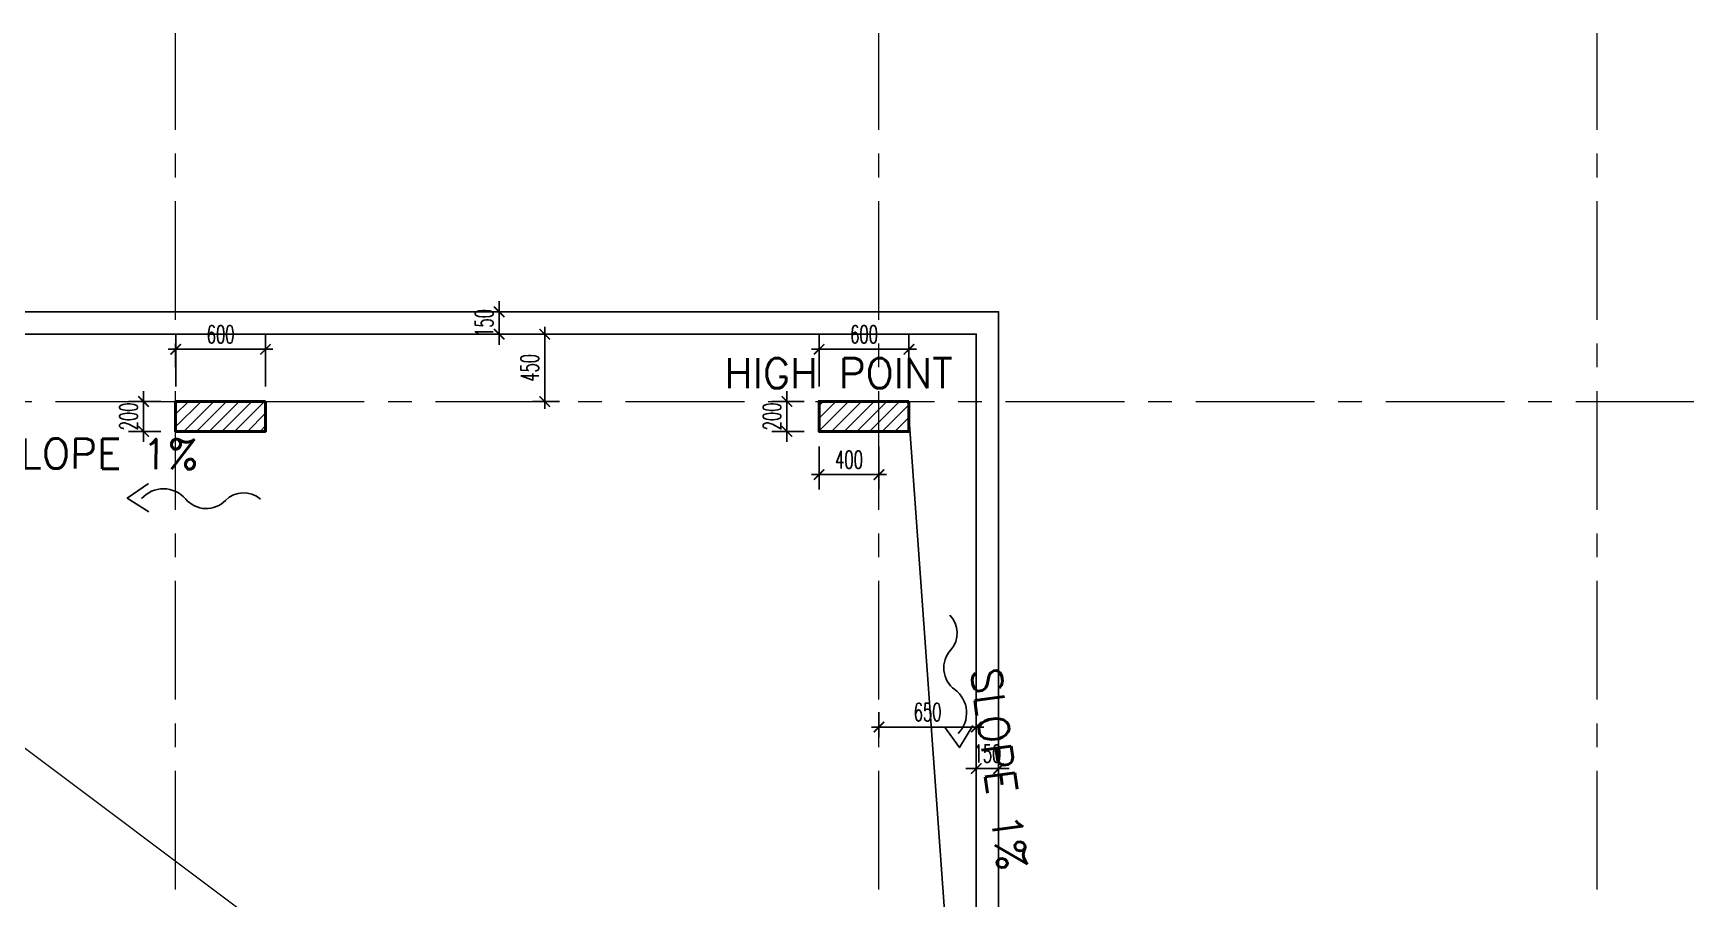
# Model space of a CAD drawing. Extents: x 2556046 to 2673391, y -921360 to -863964.
# Drawn here: x 2592310 to 2603356, y -884919 to -879128 of the extents above; entities that cross this region are included whole.
import ezdxf

# ---------------------------------------------------------------- set-up
doc = ezdxf.new("R2010")
doc.units = 0
doc.header["$LTSCALE"] = 500
doc.header["$PDMODE"] = 98
doc.header["$PDSIZE"] = -0.01
doc.linetypes.add('CENTER', pattern=[50.8, 31.75, -6.35, 6.35, -6.35])
for name, color, linetype in [('08_Testi', 4, 'Continuous'), ('DRAINAGE SLOPE', 150, 'Continuous'), ('hatch', 200, 'Continuous'), ('PAV', 3, 'Continuous')]:
    doc.layers.add(name, color=color, linetype=linetype)
for name, color, linetype, lineweight in [('_02', 2, 'Continuous', 20), ('A-GRID', 1, 'CENTER', 9), ('A-GRID-DIMS', 142, 'Continuous', 9), ('goe-ba-coupé', 4, 'Continuous', 40), ('goe-cotes', 115, 'Continuous', 13), ('goe-vu', 31, 'Continuous', 25), ('SYMBOLS', 1, 'Continuous', 13)]:
    doc.layers.add(name, color=color, linetype=linetype, lineweight=lineweight)
doc.styles.add('goe-romans', font='ROMANS.shx', dxfattribs={"width": 0.6})
doc.styles.add('ROMANS 100', font='romans.shx')
doc.dimstyles.new('goe-50e', dxfattribs={"dimscale": 10, "dimtxt": 12, "dimasz": 7, "dimexe": 10, "dimexo": 10, "dimgap": 4, "dimtad": 1, "dimdec": 1, "dimdsep": 46, "dimtxsty": 'goe-romans', "dimblk": 'ARCHTICK', "dimcen": 4, "dimdle": 5, "dimclrt": 256, "dimazin": 0, "dimtfac": 1, "dimtdec": 1, "dimtix": 1, "dimtmove": 2, "dimatfit": 3, "dimldrblk": 'ARCHTICK', "dimfxl": 5, "dimtfillclr": 256, "dimtolj": 1, "dimarcsym": 0})
pattern_1 = [(45, (30000, 0), (-42.4264069, 42.4264069), [])]

# ---------------------------------------------------------------- blocks, each defined once
blk = doc.blocks.new('_ArchTick')
at = {"color": 0, "linetype": 'ByBlock', "const_width": 0.15}
blk.add_lwpolyline([(-0.5, -0.5), (0.5, 0.5)], dxfattribs=at)
blk = doc.blocks.new('*D107')
at = {"layer": 'Defpoints', "color": 0, "transparency": 16777216}
for p in [(2593863, -881243), (2593263, -881592), (2593863, -881592)]:
    blk.add_point(p, dxfattribs=at)
at = {"layer": 'goe-cotes', "color": 0, "lineweight": -2, "transparency": 16777216}
for p, q in [((2593263, -881492), (2593263, -881143)), ((2593863, -881492), (2593863, -881143)), ((2593213, -881243), (2593913, -881243))]:
    blk.add_line(p, q, dxfattribs=at)
at = {"layer": 'goe-cotes', "color": 0, "lineweight": -2, "transparency": 16777216, "xscale": 70, "yscale": 70, "zscale": 70, "rotation": 180}
blk.add_blockref('_ArchTick', (2593263, -881243), dxfattribs=at)
at = {"layer": 'goe-cotes', "color": 0, "lineweight": -2, "transparency": 16777216, "xscale": 70, "yscale": 70, "zscale": 70}
blk.add_blockref('_ArchTick', (2593863, -881243), dxfattribs=at)
at = {"layer": 'goe-cotes', "transparency": 16777216, "insert": (2593563, -881143), "char_height": 120, "attachment_point": 5, "style": 'goe-romans'}
blk.add_mtext('\\A1;600', dxfattribs=at)
blk = doc.blocks.new('*D108')
at = {"layer": 'Defpoints', "color": 0, "transparency": 16777216}
for p in [(2593048, -881592), (2593263, -881592), (2593263, -881792)]:
    blk.add_point(p, dxfattribs=at)
at = {"layer": 'goe-cotes', "color": 0, "lineweight": -2, "transparency": 16777216}
for p, q in [((2593163, -881592), (2592948, -881592)), ((2593048, -881592), (2593048, -881522)), ((2593048, -881792), (2593048, -881592)), ((2593163, -881792), (2592948, -881792)), ((2593048, -881792), (2593048, -881862))]:
    blk.add_line(p, q, dxfattribs=at)
at = {"layer": 'goe-cotes', "color": 0, "lineweight": -2, "transparency": 16777216, "xscale": 70, "yscale": 70, "zscale": 70}
for p, rotation in [((2593048, -881592), 270), ((2593048, -881792), 90)]:
    blk.add_blockref('_ArchTick', p, dxfattribs=dict(at, rotation=rotation))
at = {"layer": 'goe-cotes', "transparency": 16777216, "insert": (2592948, -881692), "char_height": 120, "attachment_point": 5, "rotation": 90, "style": 'goe-romans'}
blk.add_mtext('\\A1;200', dxfattribs=at)
blk = doc.blocks.new('*D109')
at = {"layer": 'Defpoints', "color": 0, "transparency": 16777216}
for p in [(2598163, -881243), (2597563, -881592), (2598163, -881592)]:
    blk.add_point(p, dxfattribs=at)
at = {"layer": 'goe-cotes', "color": 0, "lineweight": -2, "transparency": 16777216}
for p, q in [((2597563, -881492), (2597563, -881143)), ((2598163, -881492), (2598163, -881143)), ((2597513, -881243), (2598213, -881243))]:
    blk.add_line(p, q, dxfattribs=at)
at = {"layer": 'goe-cotes', "color": 0, "lineweight": -2, "transparency": 16777216, "xscale": 70, "yscale": 70, "zscale": 70, "rotation": 180}
blk.add_blockref('_ArchTick', (2597563, -881243), dxfattribs=at)
at = {"layer": 'goe-cotes', "color": 0, "lineweight": -2, "transparency": 16777216, "xscale": 70, "yscale": 70, "zscale": 70}
blk.add_blockref('_ArchTick', (2598163, -881243), dxfattribs=at)
at = {"layer": 'goe-cotes', "transparency": 16777216, "insert": (2597863, -881143), "char_height": 120, "attachment_point": 5, "style": 'goe-romans'}
blk.add_mtext('\\A1;600', dxfattribs=at)
blk = doc.blocks.new('*D110')
at = {"layer": 'Defpoints', "color": 0, "transparency": 16777216}
for p in [(2597348, -881592), (2597563, -881592), (2597563, -881792)]:
    blk.add_point(p, dxfattribs=at)
at = {"layer": 'goe-cotes', "color": 0, "lineweight": -2, "transparency": 16777216}
for p, q in [((2597463, -881592), (2597248, -881592)), ((2597348, -881592), (2597348, -881522)), ((2597348, -881792), (2597348, -881592)), ((2597463, -881792), (2597248, -881792)), ((2597348, -881792), (2597348, -881862))]:
    blk.add_line(p, q, dxfattribs=at)
at = {"layer": 'goe-cotes', "color": 0, "lineweight": -2, "transparency": 16777216, "xscale": 70, "yscale": 70, "zscale": 70}
for p, rotation in [((2597348, -881592), 270), ((2597348, -881792), 90)]:
    blk.add_blockref('_ArchTick', p, dxfattribs=dict(at, rotation=rotation))
at = {"layer": 'goe-cotes', "transparency": 16777216, "insert": (2597248, -881692), "char_height": 120, "attachment_point": 5, "rotation": 90, "style": 'goe-romans'}
blk.add_mtext('\\A1;200', dxfattribs=at)
blk = doc.blocks.new('*D132')
at = {"layer": 'Defpoints', "color": 0, "transparency": 16777216}
for p in [(2597563, -881792), (2597963, -881792), (2597963, -882081)]:
    blk.add_point(p, dxfattribs=at)
at = {"layer": 'goe-cotes', "color": 0, "lineweight": -2, "transparency": 16777216}
for p, q in [((2597563, -881892), (2597563, -882181)), ((2597963, -881892), (2597963, -882181)), ((2597513, -882081), (2598013, -882081))]:
    blk.add_line(p, q, dxfattribs=at)
at = {"layer": 'goe-cotes', "color": 0, "lineweight": -2, "transparency": 16777216, "xscale": 70, "yscale": 70, "zscale": 70, "rotation": 180}
blk.add_blockref('_ArchTick', (2597563, -882081), dxfattribs=at)
at = {"layer": 'goe-cotes', "color": 0, "lineweight": -2, "transparency": 16777216, "xscale": 70, "yscale": 70, "zscale": 70}
blk.add_blockref('_ArchTick', (2597963, -882081), dxfattribs=at)
at = {"layer": 'goe-cotes', "transparency": 16777216, "insert": (2597763, -881981), "char_height": 120, "attachment_point": 5, "style": 'goe-romans'}
blk.add_mtext('\\A1;400', dxfattribs=at)
blk = doc.blocks.new('*D260')
at = {"layer": 'Defpoints', "color": 0, "transparency": 16777216}
for p in [(2595547, -881142), (2595729, -881142), (2595547, -881592)]:
    blk.add_point(p, dxfattribs=at)
at = {"layer": 'goe-cotes', "color": 0, "lineweight": -2, "transparency": 16777216}
for p, q in [((2595647, -881142), (2595829, -881142)), ((2595729, -881642), (2595729, -881092)), ((2595647, -881592), (2595829, -881592))]:
    blk.add_line(p, q, dxfattribs=at)
at = {"layer": 'goe-cotes', "color": 0, "lineweight": -2, "transparency": 16777216, "xscale": 70, "yscale": 70, "zscale": 70}
for p, rotation in [((2595729, -881142), 90), ((2595729, -881592), 270)]:
    blk.add_blockref('_ArchTick', p, dxfattribs=dict(at, rotation=rotation))
at = {"layer": 'goe-cotes', "transparency": 16777216, "insert": (2595629, -881367), "char_height": 120, "attachment_point": 5, "rotation": 90, "style": 'goe-romans'}
blk.add_mtext('\\A1;450', dxfattribs=at)
blk = doc.blocks.new('*D261')
at = {"layer": 'Defpoints', "color": 0, "transparency": 16777216}
for p in [(2595425, -880992), (2595547, -880992), (2595547, -881142)]:
    blk.add_point(p, dxfattribs=at)
at = {"layer": 'goe-cotes', "color": 0, "lineweight": -2, "transparency": 16777216}
for p, q in [((2595425, -880992), (2595425, -880922)), ((2595447, -880992), (2595325, -880992)), ((2595425, -881142), (2595425, -880992)), ((2595447, -881142), (2595325, -881142)), ((2595425, -881142), (2595425, -881212))]:
    blk.add_line(p, q, dxfattribs=at)
at = {"layer": 'goe-cotes', "color": 0, "lineweight": -2, "transparency": 16777216, "xscale": 70, "yscale": 70, "zscale": 70}
for p, rotation in [((2595425, -880992), 270), ((2595425, -881142), 90)]:
    blk.add_blockref('_ArchTick', p, dxfattribs=dict(at, rotation=rotation))
at = {"layer": 'goe-cotes', "transparency": 16777216, "insert": (2595325, -881067), "char_height": 120, "attachment_point": 5, "rotation": 90, "style": 'goe-romans'}
blk.add_mtext('\\A1;150', dxfattribs=at)
blk = doc.blocks.new('*D268')
at = {"layer": 'Defpoints', "color": 0, "transparency": 16777216}
for p in [(2597963, -883769), (2597963, -883939), (2598613, -883939)]:
    blk.add_point(p, dxfattribs=at)
at = {"layer": 'goe-cotes', "color": 0, "lineweight": -2, "transparency": 16777216}
for p, q in [((2597963, -883839), (2597963, -883669)), ((2598613, -883839), (2598613, -883669)), ((2598663, -883769), (2597913, -883769))]:
    blk.add_line(p, q, dxfattribs=at)
at = {"layer": 'goe-cotes', "color": 0, "lineweight": -2, "transparency": 16777216, "xscale": 70, "yscale": 70, "zscale": 70, "rotation": 180}
blk.add_blockref('_ArchTick', (2597963, -883769), dxfattribs=at)
at = {"layer": 'goe-cotes', "color": 0, "lineweight": -2, "transparency": 16777216, "xscale": 70, "yscale": 70, "zscale": 70}
blk.add_blockref('_ArchTick', (2598613, -883769), dxfattribs=at)
at = {"layer": 'goe-cotes', "transparency": 16777216, "insert": (2598288, -883669), "char_height": 120, "attachment_point": 5, "style": 'goe-romans'}
blk.add_mtext('\\A1;650', dxfattribs=at)
blk = doc.blocks.new('*D269')
at = {"layer": 'Defpoints', "color": 0, "transparency": 16777216}
for p in [(2598763, -884047), (2598763, -884055), (2598613, -884192)]:
    blk.add_point(p, dxfattribs=at)
at = {"layer": 'goe-cotes', "color": 0, "lineweight": -2, "transparency": 16777216}
for p, q in [((2598613, -884092), (2598613, -883947)), ((2598763, -883955), (2598763, -883947)), ((2598613, -884047), (2598543, -884047)), ((2598613, -884047), (2598763, -884047)), ((2598763, -884047), (2598833, -884047))]:
    blk.add_line(p, q, dxfattribs=at)
at = {"layer": 'goe-cotes', "color": 0, "lineweight": -2, "transparency": 16777216, "xscale": 70, "yscale": 70, "zscale": 70}
blk.add_blockref('_ArchTick', (2598613, -884047), dxfattribs=at)
at = {"layer": 'goe-cotes', "color": 0, "lineweight": -2, "transparency": 16777216, "xscale": 70, "yscale": 70, "zscale": 70, "rotation": 180}
blk.add_blockref('_ArchTick', (2598763, -884047), dxfattribs=at)
at = {"layer": 'goe-cotes', "transparency": 16777216, "insert": (2598688, -883947), "char_height": 120, "attachment_point": 5, "style": 'goe-romans'}
blk.add_mtext('\\A1;150', dxfattribs=at)
blk = doc.blocks.new('PEN')
at = {"layer": 'PAV'}
blk.add_lwpolyline([(-95, -5, 0.457252), (-390, -14, -0.444465), (-656, -28, 0.400936), (-889, -24)], format="xyb", dxfattribs=at)
blk.add_lwpolyline([(-143, -95), (0, 0), (-143, 95)], dxfattribs=at)

msp = doc.modelspace()

# ---------------------------------------------------------------- hatches: boundary and pattern name
at = {"layer": 'hatch'}
h = msp.add_hatch(dxfattribs=at)
h.set_pattern_fill('_USER', color=256, scale=60, angle=45, pattern_type=0)
h.set_pattern_definition(pattern_1)
h.paths.add_polyline_path([(2593862.72, -881791.5), (2593862.72, -881591.5), (2593262.72, -881591.5), (2593262.72, -881791.5)])
h = msp.add_hatch(dxfattribs=at)
h.set_pattern_fill('_USER', color=256, scale=60, angle=45, pattern_type=0)
h.set_pattern_definition(pattern_1)
h.paths.add_polyline_path([(2598162.72, -881791.5), (2598162.72, -881591.5), (2597562.72, -881591.5), (2597562.72, -881791.5)])

# ---------------------------------------------------------------- linework, layer by layer
at = {"layer": 'A-GRID', "ltscale": 0.05}
for p, q in [((2593262.72, -893745.79), (2593262.72, -879127.92)), ((2597962.72, -893745.79), (2597962.72, -879127.92)), ((2602762.39, -893745.79), (2602762.39, -879127.92)), ((2587379.45, -881591.5), (2613612.72, -881591.5))]:
    msp.add_line(p, q, dxfattribs=at)
at = {"layer": 'A-GRID-DIMS', "color": 7}
msp.add_point((2598155.01, -881591.5), dxfattribs=at)
at = {"layer": 'DRAINAGE SLOPE'}
msp.add_lwpolyline([(2598155.01, -881591.5), (2598455.01, -885741.92)], dxfattribs=at)
at = {"layer": 'goe-ba-coupé', "ltscale": 1000}
for points in [[(2593862.72, -881591.5), (2593862.72, -881791.5), (2593262.72, -881791.5), (2593262.72, -881591.5)], [(2598162.72, -881591.5), (2598162.72, -881791.5), (2597562.72, -881791.5), (2597562.72, -881591.5)]]:
    msp.add_lwpolyline(points, close=True, dxfattribs=at)
at = {"layer": 'goe-vu', "ltscale": 1000}
for points in [[(2588362.72, -880991.5), (2588362.72, -893191.92), (2612712.06, -893191.92), (2612712.06, -885241.92), (2598762.72, -885241.92), (2598762.72, -880991.5)], [(2588512.72, -881141.5), (2588512.72, -893041.92), (2612562.06, -893041.92), (2612562.06, -885391.92), (2598612.72, -885391.92), (2598612.72, -881141.5)]]:
    msp.add_lwpolyline(points, close=True, dxfattribs=at)
at = {"layer": 'SYMBOLS'}
msp.add_line((2588362.72, -880991.5), (2598532.57, -888617.09), dxfattribs=at)

# ---------------------------------------------------------------- block references
at = {"layer": '_02', "xscale": -1, "rotation": 1.123662899291142}
msp.add_blockref('PEN', (2592939.41, -882238.19), dxfattribs=at)
at = {"layer": '_02', "rotation": 272.7012108541983}
msp.add_blockref('PEN', (2598501.55, -883906.85), dxfattribs=at)

# ---------------------------------------------------------------- texts
at = {"layer": '08_Testi', "color": 1, "char_height": 200, "style": 'ROMANS 100'}
for insert, attachment_point, rotation in [((2593414.62, -881944.92), 6, 359.69048), ((2598674.83, -883374.59), 4, 277.808147)]:
    msp.add_mtext('\\pxqc;SLOPE 1%', dxfattribs=dict(at, insert=insert, attachment_point=attachment_point, rotation=rotation))
at = {"layer": 'A-GRID-DIMS', "color": 7, "style": 'ROMANS 100'}
msp.add_text('HIGH POINT', height=200, dxfattribs=at).set_placement((2596930.46, -881502.88))

# ---------------------------------------------------------------- dimensions: what is measured, and where the dimension line sits
at = {"layer": 'goe-cotes'}
for base, p1, p2, picture, middle in [((2595425.44, -880991.5), (2595546.72, -881141.5), (2595546.72, -880991.5), '*D261', (2595325.44, -881066.5)), ((2595728.63, -881141.5), (2595546.72, -881591.5), (2595546.72, -881141.5), '*D260', (2595628.63, -881366.5)), ((2593048.15, -881591.5), (2593262.72, -881791.5), (2593262.72, -881591.5), '*D108', (2592948.15, -881691.5)), ((2597348.15, -881591.5), (2597562.72, -881791.5), (2597562.72, -881591.5), '*D110', (2597248.15, -881691.5))]:
    dim = msp.add_linear_dim(base=base, p1=p1, p2=p2, angle=90, dimstyle='goe-50e', dxfattribs=at)
    dim.commit()
    dim.dimension.update_dxf_attribs({"geometry": picture, "text_midpoint": middle})
for base, p1, p2, picture, middle in [((2593862.72, -881242.72), (2593262.72, -881591.5), (2593862.72, -881591.5), '*D107', (2593562.72, -881142.72)), ((2598162.72, -881242.72), (2597562.72, -881591.5), (2598162.72, -881591.5), '*D109', (2597862.72, -881142.72)), ((2597962.72, -882081.47), (2597562.72, -881791.5), (2597962.72, -881791.5), '*D132', (2597762.72, -881981.47)), ((2597962.72, -883769.16), (2598612.72, -883938.97), (2597962.72, -883938.97), '*D268', (2598287.72, -883669.16)), ((2598762.72, -884047.04), (2598612.72, -884192.36), (2598762.72, -884054.76), '*D269', (2598687.72, -883947.04))]:
    dim = msp.add_linear_dim(base=base, p1=p1, p2=p2, dimstyle='goe-50e', dxfattribs=at)
    dim.commit()
    dim.dimension.update_dxf_attribs({"geometry": picture, "text_midpoint": middle})

doc.saveas('drawing.dxf')
